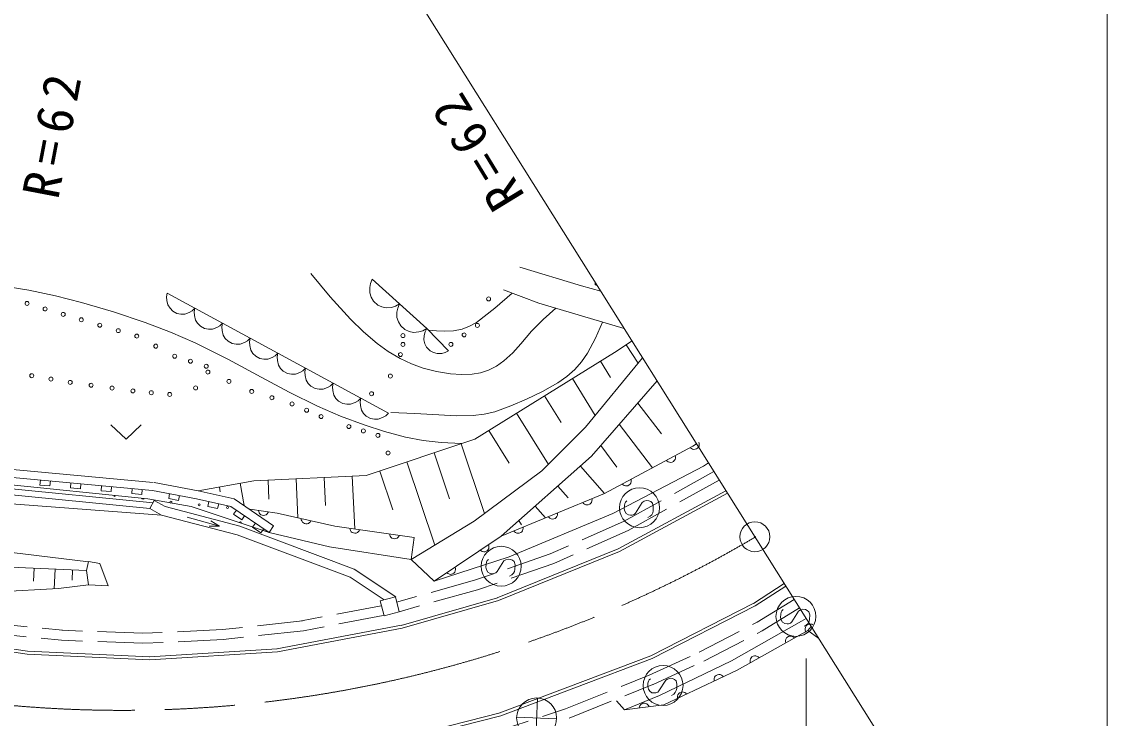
# Model space of a CAD drawing. Units: millimetres, scale not verified. Extents: x 30705 to 670705, y 16818 to 376818.
# Drawn here: x 515599 to 569705, y 280660 to 315366 of the extents above; entities that cross this region are included whole.
import ezdxf

# ---------------------------------------------------------------- set-up
doc = ezdxf.new("R2010")
doc.units = ezdxf.units.MM
doc.header["$LTSCALE"] = 1000
doc.linetypes.add('CHAIN', pattern=[18.5, 12, -1.5, 3.5, -1.5])
doc.linetypes.add('USER3', pattern=[3, 2.25, -0.75])
doc.layers.add('S-SUV', color=7, linetype='Continuous', lineweight=13)
doc.layers.add('S-SUV-ROAD', color=7, linetype='Continuous', lineweight=13)
doc.styles.add('ＭＳ ゴシック', font='')
doc.styles.get('ＭＳ ゴシック').set_extended_font_data('MS Gothic')

# ---------------------------------------------------------------- blocks, each defined once
blk = doc.blocks.new('BUHIN30')
at = {"color": 7, "linetype": 'Continuous', "lineweight": 13}
for p, q in [((0, 995), (0, -995)), ((-995, 0), (995, 0))]:
    blk.add_line(p, q, dxfattribs=at)
blk.add_circle((0, 0), 995, dxfattribs=at)
blk = doc.blocks.new('BUHIN55')
at = {"color": 7, "linetype": 'Continuous', "lineweight": 13}
blk.add_lwpolyline([(310, 645), (255, 705), (180, 740), (75, 760), (-80, 760), (-210, 725), (-320, 650), (-385, 540), (-390, 425), (-385, 350), (-345, 250), (-275, 195), (270, -120), (330, -210), (370, -335), (360, -455), (325, -550), (255, -640), (100, -685), (-130, -685), (-230, -670), (-325, -625), (-405, -550), (-475, -435)], dxfattribs=at)
blk.add_circle((0, 0), 995, dxfattribs=at)
blk = doc.blocks.new('BUHIN86')
at = {"color": 7, "linetype": 'Continuous', "lineweight": 13}
blk.add_lwpolyline([(12, 250), (-237, 262), (-262, -237), (-12, -250)], dxfattribs=at)
blk = doc.blocks.new('BUHIN89')
at = {"color": 7, "linetype": 'Continuous', "lineweight": 13}
blk.add_lwpolyline([(133, 212), (-79, 345), (-345, -79), (-133, -212)], dxfattribs=at)
blk = doc.blocks.new('BUHIN111')
at = {"color": 7, "linetype": 'Continuous', "lineweight": 13}
blk.add_lwpolyline([(-25, -249), (-80, -223), (-125, -189), (-176, -136), (-200, -78), (-212, -18), (-204, 59), (-181, 116), (-145, 168), (-86, 211), (-34, 236), (25, 249)], dxfattribs=at)
blk = doc.blocks.new('BUHIN112')
at = {"color": 7, "linetype": 'Continuous', "lineweight": 13}
blk.add_lwpolyline([(148, -201), (90, -219), (33, -224), (-39, -218), (-96, -192), (-145, -155), (-191, -93), (-212, -35), (-220, 27), (-205, 99), (-183, 152), (-148, 201)], dxfattribs=at)
blk = doc.blocks.new('BUHIN113')
at = {"color": 7, "linetype": 'Continuous', "lineweight": 13}
blk.add_lwpolyline([(105, -227), (44, -233), (-12, -226), (-82, -206), (-133, -169), (-173, -123), (-206, -53), (-215, 8), (-210, 71), (-181, 138), (-149, 186), (-105, 227)], dxfattribs=at)
blk = doc.blocks.new('BUHIN114')
at = {"color": 7, "linetype": 'Continuous', "lineweight": 13}
blk.add_lwpolyline([(127, -215), (67, -227), (10, -226), (-61, -213), (-115, -181), (-160, -139), (-199, -73), (-214, -13), (-216, 49), (-194, 119), (-167, 170), (-127, 215)], dxfattribs=at)
blk = doc.blocks.new('BUHIN117')
at = {"color": 7, "linetype": 'Continuous', "lineweight": 13}
blk.add_lwpolyline([(-131, 213), (-72, 226), (-15, 226), (57, 214), (111, 183), (157, 143), (198, 77), (214, 18), (217, -45), (196, -115), (170, -167), (131, -213)], dxfattribs=at)
blk = doc.blocks.new('BUHIN118')
at = {"color": 7, "linetype": 'Continuous', "lineweight": 13}
blk.add_lwpolyline([(-117, 221), (-57, 230), (0, 226), (71, 210), (123, 176), (166, 132), (203, 63), (215, 3), (214, -59), (188, -128), (159, -177), (117, -221)], dxfattribs=at)
blk = doc.blocks.new('BUHIN128')
at = {"color": 7, "linetype": 'Continuous', "lineweight": 13}
for radius in [746, 22.5]:
    blk.add_circle((0, 0), radius, dxfattribs=at)

msp = doc.modelspace()

# ---------------------------------------------------------------- linework, layer by layer
at = {"layer": 'S-SUV'}
for p, q in [((569705, 16818), (569705, 366818)), ((567202, 265711), (527935, 328269)), ((540426, 303132), (543500, 302201)), ((530011, 302814), (530976, 301662)), ((533072, 302531), (532982, 302328)), ((533072, 302531), (535790, 300077)), ((514820, 302166), (515956, 301987)), ((515956, 301987), (517277, 301711)), ((532944, 302122), (532942, 301853)), ((532982, 302328), (532944, 302122)), ((541366, 301335), (539604, 302006)), ((543500, 302201), (544456, 301949)), ((517277, 301711), (518583, 301377)), ((518583, 301377), (520178, 300905)), ((522857, 301842), (522823, 301656)), ((522823, 301656), (522832, 301476)), ((522832, 301476), (522884, 301252)), ((522857, 301842), (533882, 295859)), ((530976, 301662), (531991, 300543)), ((532942, 301853), (533018, 301637)), ((533018, 301637), (533131, 301442)), ((533131, 301442), (533342, 301251)), ((540039, 301841), (539177, 301094)), ((520178, 300905), (521755, 300376)), ((522884, 301252), (522991, 301087)), ((522991, 301087), (523125, 300947)), ((523125, 300947), (523339, 300832)), ((523339, 300832), (523529, 300795)), ((523725, 300796), (523942, 300874)), ((523942, 300874), (524094, 300966)), ((524094, 300966), (524235, 301094)), ((524235, 301094), (524201, 300908)), ((524201, 300908), (524210, 300729)), ((533342, 301251), (533548, 301158)), ((533548, 301158), (533771, 301105)), ((533771, 301105), (534038, 301135)), ((534038, 301135), (534236, 301197)), ((534236, 301197), (534431, 301304)), ((534303, 300896), (534301, 300626)), ((534341, 301102), (534303, 300896)), ((534431, 301304), (534341, 301102)), ((539177, 301094), (538263, 300383)), ((545627, 300084), (541366, 301335)), ((541898, 300812), (542216, 301086)), ((521755, 300376), (523007, 299897)), ((523529, 300795), (523725, 300796)), ((524210, 300729), (524263, 300504)), ((524263, 300504), (524369, 300339)), ((524369, 300339), (524503, 300200)), ((525472, 300218), (525613, 300347)), ((525613, 300347), (525579, 300160)), ((531991, 300543), (532627, 299921)), ((534301, 300626), (534377, 300410)), ((534377, 300410), (534490, 300215)), ((538263, 300383), (537925, 300189)), ((541007, 299945), (541585, 300533)), ((541585, 300533), (541898, 300812)), ((544543, 300402), (544191, 299603)), ((523007, 299897), (524244, 299359)), ((524503, 300200), (524717, 300084)), ((524717, 300084), (524907, 300047)), ((524907, 300047), (525103, 300048)), ((525103, 300048), (525320, 300127)), ((525320, 300127), (525472, 300218)), ((525579, 300160), (525589, 299981)), ((525589, 299981), (525641, 299756)), ((525641, 299756), (525747, 299591)), ((532627, 299921), (533311, 299338)), ((534490, 300215), (534701, 300025)), ((534701, 300025), (534907, 299932)), ((534907, 299932), (535130, 299878)), ((535130, 299878), (535397, 299908)), ((535397, 299908), (535595, 299970)), ((535595, 299970), (535790, 300077)), ((535703, 299910), (535659, 299737)), ((535790, 300077), (535703, 299910)), ((535790, 300077), (536878, 298962)), ((536278, 299957), (535874, 299992)), ((536685, 299941), (536278, 299957)), ((537126, 299964), (536685, 299941)), ((537556, 300047), (537126, 299964)), ((537925, 300189), (537556, 300047)), ((540474, 299316), (541007, 299945)), ((524244, 299359), (525904, 298532)), ((525747, 299591), (525881, 299452)), ((525881, 299452), (526095, 299336)), ((526095, 299336), (526285, 299300)), ((526285, 299300), (526481, 299300)), ((526481, 299300), (526698, 299379)), ((526698, 299379), (526850, 299470)), ((526850, 299470), (526991, 299599)), ((526991, 299599), (526957, 299412)), ((526957, 299412), (526967, 299233)), ((526967, 299233), (527019, 299008)), ((533311, 299338), (533871, 298932)), ((535659, 299737), (535643, 299509)), ((535643, 299509), (535695, 299321)), ((535695, 299321), (535781, 299149)), ((540074, 298871), (540474, 299316)), ((544191, 299603), (543793, 298847)), ((545718, 299264), (546316, 298350)), ((527019, 299008), (527126, 298843)), ((527126, 298843), (527260, 298704)), ((527260, 298704), (527473, 298588)), ((528076, 298631), (528228, 298722)), ((528228, 298722), (528370, 298851)), ((528370, 298851), (528335, 298664)), ((528335, 298664), (528345, 298485)), ((533871, 298932), (534461, 298579)), ((535781, 299149), (535950, 298976)), ((535950, 298976), (536120, 298886)), ((536120, 298886), (536306, 298828)), ((536306, 298828), (536535, 298839)), ((536535, 298839), (536706, 298881)), ((536706, 298881), (536878, 298962)), ((539628, 298467), (540074, 298871)), ((543793, 298847), (543507, 298424)), ((525904, 298532), (527538, 297650)), ((527473, 298588), (527663, 298552)), ((527663, 298552), (527860, 298552)), ((527860, 298552), (528076, 298631)), ((528345, 298485), (528397, 298261)), ((528397, 298261), (528504, 298096)), ((534461, 298579), (535026, 298314)), ((535026, 298314), (535616, 298103)), ((538860, 298002), (539258, 298208)), ((539258, 298208), (539628, 298467)), ((543507, 298424), (543175, 298041)), ((544441, 298453), (544947, 297637)), ((527538, 297650), (528923, 296907)), ((528504, 298096), (528638, 297956)), ((528638, 297956), (528851, 297840)), ((528851, 297840), (529041, 297804)), ((529041, 297804), (529238, 297804)), ((529238, 297804), (529454, 297883)), ((529454, 297883), (529607, 297974)), ((529607, 297974), (529748, 298103)), ((529748, 298103), (529713, 297916)), ((529713, 297916), (529723, 297737)), ((529723, 297737), (529775, 297513)), ((535616, 298103), (536279, 297934)), ((536279, 297934), (536964, 297822)), ((536964, 297822), (537514, 297781)), ((537514, 297781), (538057, 297801)), ((538057, 297801), (538467, 297872)), ((538467, 297872), (538860, 298002)), ((542772, 297686), (542325, 297372)), ((543175, 298041), (542772, 297686)), ((543049, 297590), (544187, 295754)), ((529775, 297513), (529882, 297348)), ((529882, 297348), (530016, 297208)), ((530016, 297208), (530230, 297092)), ((530230, 297092), (530420, 297056)), ((530420, 297056), (530616, 297057)), ((530616, 297057), (530833, 297135)), ((530833, 297135), (530985, 297227)), ((530985, 297227), (531126, 297355)), ((531126, 297355), (531092, 297169)), ((531092, 297169), (531101, 296989)), ((542325, 297372), (541564, 296946)), ((528923, 296907), (530335, 296217)), ((531101, 296989), (531153, 296765)), ((531153, 296765), (531260, 296600)), ((531260, 296600), (531394, 296460)), ((532363, 296479), (532504, 296607)), ((532504, 296607), (532470, 296421)), ((540756, 296564), (539973, 296220)), ((541564, 296946), (540756, 296564)), ((541657, 296727), (542486, 295391)), ((530335, 296217), (531482, 295720)), ((531394, 296460), (531608, 296344)), ((531608, 296344), (531798, 296308)), ((531798, 296308), (531994, 296309)), ((531994, 296309), (532211, 296387)), ((532211, 296387), (532363, 296479)), ((532470, 296421), (532480, 296242)), ((532480, 296242), (532532, 296017)), ((532532, 296017), (532638, 295852)), ((539973, 296220), (539175, 295935)), ((546302, 296363), (547491, 294828)), ((531482, 295720), (532662, 295275)), ((532638, 295852), (532772, 295712)), ((532772, 295712), (532986, 295597)), ((532986, 295597), (533176, 295560)), ((533176, 295560), (533372, 295561)), ((533372, 295561), (533589, 295639)), ((533589, 295639), (533741, 295731)), ((533741, 295731), (533882, 295859)), ((535189, 295851), (533995, 295889)), ((536385, 295780), (535189, 295851)), ((537253, 295732), (536385, 295780)), ((538101, 295744), (537253, 295732)), ((538648, 295810), (538101, 295744)), ((539175, 295935), (538648, 295810)), ((540265, 295863), (541847, 293313)), ((520046, 295282), (520798, 294575)), ((520798, 294575), (521546, 295285)), ((532662, 295275), (533684, 294948)), ((533684, 294948), (534731, 294675)), ((538874, 295000), (539887, 293366)), ((545383, 295308), (547042, 293142)), ((534731, 294675), (535605, 294507)), ((535605, 294507), (536499, 294397)), ((536499, 294397), (537514, 294345)), ((537502, 294342), (538669, 290870)), ((536152, 293888), (536925, 291587)), ((544465, 294252), (545260, 293169)), ((509949, 293537), (522157, 292412)), ((534801, 293434), (536193, 289292)), ((509912, 293139), (522120, 292013)), ((532075, 292721), (532197, 290095)), ((533450, 292980), (534099, 291051)), ((543442, 293226), (544649, 291862)), ((522149, 291399), (514282, 292172)), ((522195, 292406), (524389, 291990)), ((525455, 292182), (525484, 291947)), ((526482, 292367), (526683, 291268)), ((527876, 292526), (527920, 291572)), ((529276, 292591), (529366, 290648)), ((530675, 292656), (530740, 291261)), ((542315, 292229), (542833, 291644)), ((521988, 291113), (514253, 291874)), ((522120, 292013), (524314, 291597)), ((524401, 291987), (526192, 291592)), ((550700, 292000), (545325, 289100)), ((550780, 291873), (545388, 288964)), ((513941, 291431), (522574, 290783)), ((522574, 290783), (521988, 291113)), ((522744, 291204), (522209, 291505)), ((526471, 290238), (522744, 291204)), ((527930, 289915), (524044, 291215)), ((524314, 291597), (526030, 291218)), ((526030, 291218), (527930, 289915)), ((526192, 291592), (528156, 290245)), ((541188, 291232), (541706, 290647)), ((526334, 289808), (522574, 290783)), ((523845, 290677), (525461, 290231)), ((532175, 288091), (526471, 290238)), ((540372, 290510), (540508, 290294)), ((531969, 287688), (526334, 289808)), ((545325, 289100), (539300, 286664)), ((545388, 288964), (539357, 286525)), ((516223, 288139), (516193, 287492)), ((517268, 288091), (517223, 287116)), ((518131, 288051), (518114, 287544)), ((534249, 286713), (532175, 288091)), ((533661, 286564), (531969, 287688)), ((553604, 287374), (552072, 286386)), ((553684, 287247), (552153, 286259)), ((534224, 286707), (533469, 286512)), ((533469, 286512), (533663, 285764)), ((534417, 285959), (534224, 286707)), ((539315, 286669), (534519, 285289)), ((539357, 286525), (534561, 285145)), ((552085, 286393), (546963, 283776)), ((552153, 286259), (547023, 283639)), ((533663, 285764), (534417, 285959)), ((534533, 285292), (528320, 284123)), ((534561, 285145), (528348, 283976)), ((515872, 283856), (509786, 284726)), ((515886, 284006), (509808, 284874)), ((528339, 284126), (521973, 283730)), ((521982, 283580), (515872, 283856)), ((521989, 283730), (515886, 284006)), ((528348, 283976), (521982, 283580)), ((546963, 283776), (539422, 280930)), ((547023, 283639), (539475, 280789)), ((554693, 257470), (554693, 283640)), ((533606, 279452), (539438, 280935)), ((533636, 279305), (539475, 280789))]:
    msp.add_line(p, q, dxfattribs=at)
at = {"layer": 'S-SUV', "linetype": 'USER3'}
for p, q in [((550101, 292955), (545598, 290464)), ((550367, 292531), (545821, 290016)), ((545598, 290464), (541942, 288846)), ((545821, 290016), (542125, 288380)), ((541942, 288846), (538166, 287538)), ((542125, 288380), (538315, 287060)), ((538166, 287538), (534275, 286454)), ((538315, 287060), (534410, 285972)), ((533521, 286271), (529549, 285516)), ((552261, 285456), (554102, 286581)), ((533614, 285780), (529642, 285025)), ((552507, 285020), (554368, 286157)), ((513641, 285449), (517632, 285043)), ((529587, 285522), (525604, 285080)), ((549362, 283947), (552261, 285456)), ((513591, 284951), (517581, 284545)), ((521631, 284896), (517600, 285045)), ((525604, 285080), (521631, 284896)), ((529642, 285025), (525643, 284581)), ((549593, 283504), (552507, 285020)), ((521634, 284395), (517581, 284545)), ((525643, 284581), (521634, 284395)), ((546864, 282806), (549362, 283947)), ((547072, 282351), (549570, 283492)), ((542696, 281130), (546864, 282806)), ((542883, 280666), (547051, 282342)), ((538701, 279826), (542696, 281130))]:
    msp.add_line(p, q, dxfattribs=at)
at = {"layer": 'S-SUV'}
for points in [[(549352, 294412), (549367, 294353), (549368, 294295), (549358, 294223), (549328, 294168), (549289, 294122), (549224, 294079), (549165, 294062), (549102, 294057), (549032, 294077), (548980, 294102), (548933, 294140)], [(522972, 291852), (522925, 291606), (523416, 291513), (523463, 291758)], [(524928, 291461), (524874, 291217), (525362, 291109), (525416, 291353)], [(527896, 290943), (527868, 290889), (527831, 290846), (527776, 290798), (527717, 290777), (527656, 290768), (527580, 290779), (527524, 290805), (527474, 290843), (527434, 290905), (527411, 290957), (527401, 291017)], [(530017, 290502), (529985, 290450), (529945, 290409), (529886, 290366), (529826, 290349), (529765, 290345), (529689, 290361), (529636, 290391), (529589, 290433), (529553, 290497), (529534, 290551), (529529, 290611)], [(525017, 290502), (525461, 290231), (524941, 290226)], [(554695, 284950), (554666, 285003), (554650, 285058), (554642, 285130), (554657, 285191), (554683, 285246), (554736, 285304), (554788, 285335), (554848, 285355), (554921, 285354), (554977, 285343), (555032, 285319)], [(546378, 281173), (546391, 281232), (546415, 281284), (546455, 281344), (546506, 281381), (546562, 281406), (546639, 281415), (546700, 281405), (546758, 281382), (546813, 281333), (546849, 281288), (546874, 281234)]]:
    msp.add_lwpolyline(points, dxfattribs=at)
for centre, radius in [((515864, 301327), 99.5), ((538872, 301556), 99.5), ((516766, 301056), 99.5), ((517667, 300785), 99.5), ((518569, 300515), 99.5), ((519491, 300244), 99.5), ((538308, 300235), 99.5), ((520414, 299973), 99.5), ((521336, 299702), 99.5), ((534600, 299726), 99.5), ((537649, 299763), 99.5), ((522280, 299201), 99.5), ((534601, 299286), 99.5), ((536990, 299290), 99.5), ((523224, 298700), 99.5), ((534476, 298783), 99.5), ((524010, 298450), 99.5), ((524796, 298200), 99.5), ((516100, 297728), 99.5), ((517058, 297562), 99.5), ((524877, 297911), 99.5), ((533975, 297713), 99.5), ((518016, 297396), 99.5), ((519058, 297255), 99.5), ((520100, 297113), 99.5), ((521142, 296971), 99.5), ((524268, 297120), 99.5), ((525929, 297447), 99.5), ((527061, 296946), 99.5), ((522059, 296883), 99.5), ((522975, 296794), 99.5), ((528068, 296634), 99.5), ((533034, 296831), 99.5), ((529074, 296321), 99.5), ((529798, 296008), 99.5), ((530521, 295695), 99.5), ((531905, 295195), 99.5), ((532628, 294976), 99.5), ((533352, 294757), 99.5), ((533856, 293878), 99.5), ((523039, 291427), 49.8), ((524447, 291297), 49.8), ((525855, 291167), 49.8)]:
    msp.add_circle(centre, radius, dxfattribs=at)
for centre, radius, start, end in [((544272, 302330), 99.5, 150.3043, 273.9274), ((520222, 291686), 49.8, 35.1934, 132.502), ((521630, 291556), 49.8, 6.6596, 161.0358), ((526494, 290398), 49.8, 338.7985, 164.1973)]:
    msp.add_arc(centre, radius, start, end, dxfattribs=at)
at = {"layer": 'S-SUV', "linetype": 'CHAIN'}
msp.add_arc((520597, 343055), 62000, 259.49582, 300.59489, dxfattribs=at)
at = {"layer": 'S-SUV-ROAD'}
for p, q in [((546018, 299461), (545137, 298884)), ((545137, 298884), (538178, 294569)), ((546542, 298626), (543705, 295167)), ((544006, 293725), (547266, 297472)), ((541518, 292985), (543705, 295167)), ((538178, 294569), (532775, 292753)), ((549050, 294216), (549235, 294335)), ((544639, 291856), (549050, 294216)), ((539498, 289737), (544006, 293725)), ((549574, 293229), (549825, 293395)), ((509898, 292832), (521887, 291596)), ((532775, 292753), (527176, 292494)), ((538151, 290486), (541518, 292985)), ((545068, 290856), (549574, 293229)), ((527176, 292494), (524389, 291990)), ((539498, 289737), (544639, 291856)), ((521887, 291596), (524044, 291215)), ((521988, 291113), (522209, 291505)), ((527930, 289915), (524044, 291215)), ((526964, 291082), (528333, 290878)), ((528333, 290878), (531212, 290235)), ((539897, 288705), (545068, 290856)), ((527930, 289915), (528156, 290245)), ((531212, 290235), (535163, 289674)), ((535003, 288566), (538151, 290486)), ((509528, 289603), (518928, 288456)), ((527930, 289915), (530940, 289202)), ((535163, 289674), (535003, 288566)), ((536156, 287488), (539498, 289737)), ((535003, 288566), (530940, 289202)), ((518930, 288464), (518836, 288018)), ((519488, 288374), (518930, 288464)), ((535003, 288566), (536156, 287488)), ((536156, 287488), (539897, 288705)), ((514655, 288212), (518836, 288018)), ((518836, 288018), (518921, 287306)), ((519911, 287252), (519488, 288374)), ((517432, 287127), (518921, 287306)), ((518921, 287306), (519911, 287252)), ((509338, 286698), (517432, 287127)), ((550971, 283515), (554470, 285506)), ((554470, 285506), (554693, 285640)), ((554951, 285229), (554777, 285039)), ((551250, 283061), (554777, 285039)), ((555320, 284640), (554777, 285039)), ((547388, 281799), (550971, 283515)), ((547603, 281323), (551250, 283061)), ((545246, 281524), (545649, 281083)), ((545649, 281083), (547388, 281799)), ((545649, 281083), (547603, 281323))]:
    msp.add_line(p, q, dxfattribs=at)

# ---------------------------------------------------------------- block references
at = {"layer": 'S-SUV', "rotation": 87.58333}
for name, p in [('BUHIN114', (547950, 293627)), ('BUHIN86', (516779, 292506)), ('BUHIN86', (518305, 292365)), ('BUHIN86', (519831, 292224)), ('BUHIN55', (546391, 291152)), ('BUHIN114', (545750, 292451)), ('BUHIN86', (521357, 292084)), ('BUHIN113', (543791, 291508)), ('BUHIN89', (526505, 290892)), ('BUHIN113', (542074, 290799)), ('BUHIN89', (527455, 290241)), ('BUHIN111', (532200, 290095)), ('BUHIN113', (540356, 290091)), ('BUHIN128', (552142, 289703)), ('BUHIN111', (534176, 289814)), ('BUHIN112', (538663, 289175)), ('BUHIN55', (539497, 288236)), ('BUHIN112', (536992, 288050)), ('BUHIN55', (554186, 285737)), ('BUHIN117', (553895, 284544)), ('BUHIN117', (552131, 283555)), ('BUHIN55', (547565, 282296)), ('BUHIN118', (550338, 282626)), ('BUHIN118', (548515, 281757)), ('BUHIN30', (541263, 280678))]:
    msp.add_blockref(name, p, dxfattribs=at)

# ---------------------------------------------------------------- texts
at = {"layer": 'S-SUV', "char_height": 1833, "attachment_point": 7, "style": 'ＭＳ ゴシック'}
for insert, rotation in [((517444, 306453), 79.2), ((540742, 306696), 121.4)]:
    msp.add_mtext('\\T1.32;R=62', dxfattribs=dict(at, insert=insert, rotation=rotation))

doc.saveas('drawing.dxf')
